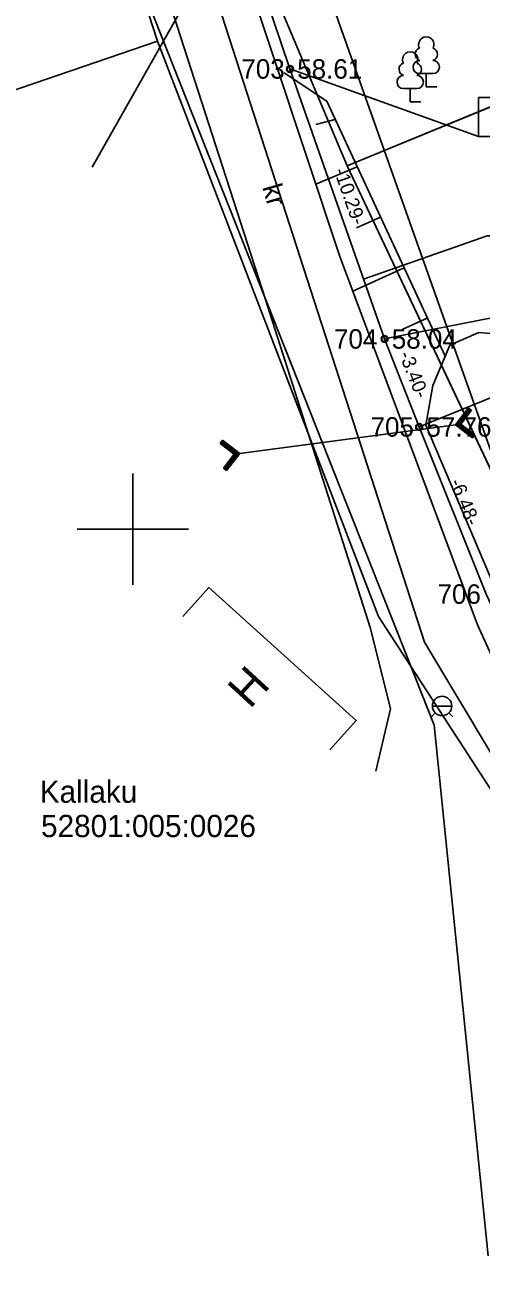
# Model space of a CAD drawing. Extents: x 642747 to 644424, y 6457048 to 6458442.
# Drawn here: x 643296.11 to 643312.54, y 6458073.57 to 6458118.13 of the extents above; entities that cross this region are included whole.
import ezdxf

# ---------------------------------------------------------------- set-up
doc = ezdxf.new("R2010")
doc.units = 0
for name, color, linetype in [('ABIJOONIS', 7, 'Continuous'), ('HOONE', 7, 'Continuous'), ('JOONSIDE', 7, 'Continuous'), ('KOORDPUNKT', 7, 'Continuous'), ('KTRASS', 7, 'Continuous'), ('MOOTKORG-EH2000', 7, 'Continuous'), ('MOOTMPUNKT', 7, 'Continuous'), ('MOOTNR', 7, 'Continuous'), ('MOOTPIIR', 7, 'Continuous'), ('MPOHULIIN', 7, 'Continuous'), ('PIIR', 7, 'Continuous'), ('PUU', 7, 'Continuous'), ('RELJEEF', 7, 'Continuous'), ('SITRASS', 7, 'Continuous'), ('TEE', 7, 'Continuous'), ('TRUUP', 7, 'Continuous'), ('VEEKOGU', 7, 'Continuous'), ('VKAEV', 7, 'Continuous'), ('VORK', 7, 'Continuous')]:
    doc.layers.add(name, color=color, linetype=linetype)

msp = doc.modelspace()

# ---------------------------------------------------------------- linework, layer by layer
at = {"layer": 'ABIJOONIS'}
for points in [[(643305.657, 6458116.544), (643312.444, 6458114.114), (643322.944, 6458114.114), (643322.944, 6458115.514), (643312.444, 6458115.514), (643312.444, 6458114.114)], [(643309.061, 6458106.837), (643312.979, 6458107.606), (643323.479, 6458107.606), (643323.479, 6458109.006), (643312.979, 6458109.006), (643312.979, 6458107.606)], [(643310.308, 6458103.673), (643315.627, 6458105.832), (643326.127, 6458105.832), (643326.127, 6458107.232), (643315.627, 6458107.232), (643315.627, 6458105.832)]]:
    msp.add_lwpolyline(points, dxfattribs=at)
at = {"layer": 'HOONE'}
msp.add_lwpolyline([(643301.799, 6458096.861), (643302.733, 6458097.898), (643308.041, 6458093.116), (643307.092, 6458092.064)], dxfattribs=at)
at = {"layer": 'KOORDPUNKT'}
for centre, radius in [((643305.657, 6458116.544), 0.125), ((643305.657, 6458116.544), 0.0125), ((643305.657, 6458116.544), 0.011), ((643305.657, 6458116.544), 0.00955), ((643305.657, 6458116.544), 0.00807), ((643305.657, 6458116.544), 0.00659), ((643305.657, 6458116.544), 0.00511), ((643305.657, 6458116.544), 0.00363), ((643305.657, 6458116.544), 0.00215), ((643309.061, 6458106.837), 0.125), ((643309.061, 6458106.837), 0.0125), ((643309.061, 6458106.837), 0.011), ((643309.061, 6458106.837), 0.00955), ((643309.061, 6458106.837), 0.00807), ((643309.061, 6458106.837), 0.00659), ((643309.061, 6458106.837), 0.00511), ((643309.061, 6458106.837), 0.00363), ((643309.061, 6458106.837), 0.00215), ((643310.308, 6458103.673), 0.125), ((643310.308, 6458103.673), 0.0125), ((643310.308, 6458103.673), 0.011), ((643310.308, 6458103.673), 0.00955), ((643310.308, 6458103.673), 0.00807), ((643310.308, 6458103.673), 0.00659), ((643310.308, 6458103.673), 0.00511), ((643310.308, 6458103.673), 0.00363), ((643310.308, 6458103.673), 0.00215)]:
    msp.add_circle(centre, radius, dxfattribs=at)
at = {"layer": 'KTRASS'}
msp.add_lwpolyline([(643296.111, 6458130.115), (643296.77, 6458128.489), (643310.848, 6458092.956), (643312.792, 6458073.873)], dxfattribs=at)
at = {"layer": 'MOOTMPUNKT'}
for centre in [(643305.657, 6458116.544), (643309.061, 6458106.837), (643310.308, 6458103.673)]:
    msp.add_circle(centre, 0.1, dxfattribs=at)
at = {"layer": 'MOOTPIIR'}
msp.add_lwpolyline([(643382.503, 6458017.388), (643380.728, 6458015.557), (643377.601, 6458018.402), (643368.051, 6458031.615), (643358.895, 6458043.757), (643347.345, 6458057.279), (643333.034, 6458071.591), (643315.229, 6458088.043), (643310.496, 6458095.931), (643300.918, 6458125.568), (643306.778, 6458128.272), (643309.144, 6458125.004), (643305.651, 6458123.201), (643313.088, 6458102.241), (643318.61, 6458090.409), (643345.767, 6458065.167), (643353.43, 6458056.941)], close=True, dxfattribs=at)
at = {"layer": 'MPOHULIIN'}
msp.add_lwpolyline([(643301.333, 6458131.828), (643306.141, 6458126.462), (643298.535, 6458113.009)], dxfattribs=at)
at = {"layer": 'PIIR'}
for p, q in [((643470.91, 6458180.25), (643307.72, 6458113.06)), ((643470.91, 6458180.25), (643307.72, 6458113.06)), ((643307.72, 6458113.06), (643333.21, 6458059.14)), ((643307.72, 6458113.06), (643333.21, 6458059.14))]:
    msp.add_line(p, q, dxfattribs=at)
for points in [[(643268.86, 6458205.07), (643307.72, 6458113.06), (643333.21, 6458059.14), (643328.71, 6458066.27), (643308.84, 6458096.86), (643300.89, 6458117.54), (643294.06, 6458138.49), (643280.18, 6458172.25), (643266.33, 6458203.27), (643263.25, 6458213.44), (643260.92, 6458218.99), (643258.58, 6458224.54), (643260.26, 6458225.56)], [(643268.86, 6458205.07), (643307.72, 6458113.06), (643333.21, 6458059.14), (643328.71, 6458066.27), (643308.84, 6458096.86), (643300.89, 6458117.54), (643294.06, 6458138.49), (643280.18, 6458172.25), (643266.33, 6458203.27), (643263.25, 6458213.44), (643260.92, 6458218.99), (643258.58, 6458224.54), (643260.26, 6458225.56)], [(643280.2, 6458218.82), (643470.91, 6458180.25), (643307.72, 6458113.06), (643268.86, 6458205.07), (643271.77, 6458211.95)], [(643280.2, 6458218.82), (643470.91, 6458180.25), (643307.72, 6458113.06), (643268.86, 6458205.07), (643271.77, 6458211.95)], [(643280.18, 6458172.25), (643294.06, 6458138.49), (643300.89, 6458117.54), (643293.3, 6458114.95), (643289.91, 6458100.52), (643272.34, 6458102.44), (643253.36, 6458104.55), (643230.42, 6458126.48), (643252.55, 6458158.33), (643259.05, 6458169.82), (643263.73, 6458181.06), (643266.27, 6458192.09), (643266.33, 6458203.27)], [(643280.18, 6458172.25), (643294.06, 6458138.49), (643300.89, 6458117.54), (643293.3, 6458114.95), (643289.91, 6458100.52), (643272.34, 6458102.44), (643253.36, 6458104.55), (643230.42, 6458126.48), (643252.55, 6458158.33), (643259.05, 6458169.82), (643263.73, 6458181.06), (643266.27, 6458192.09), (643266.33, 6458203.27)], [(643273.9, 6458026.65), (643275.32, 6458035.63), (643289.91, 6458100.52), (643293.3, 6458114.95), (643300.89, 6458117.54), (643308.84, 6458096.86), (643328.71, 6458066.27), (643311.63, 6458017.28)], [(643273.9, 6458026.65), (643275.32, 6458035.63), (643289.91, 6458100.52), (643293.3, 6458114.95), (643300.89, 6458117.54), (643308.84, 6458096.86), (643328.71, 6458066.27), (643311.63, 6458017.28)]]:
    msp.add_lwpolyline(points, close=True, dxfattribs=at)
at = {"layer": 'PUU'}
for p, q in [((643310.803, 6458116.375), (643310.323, 6458116.375)), ((643310.563, 6458115.9), (643310.563, 6458116.375)), ((643310.225, 6458115.836), (643309.745, 6458115.836)), ((643309.985, 6458115.361), (643309.985, 6458115.836)), ((643310.943, 6458115.9), (643310.563, 6458115.9)), ((643310.365, 6458115.361), (643309.985, 6458115.361))]:
    msp.add_line(p, q, dxfattribs=at)
for centre, radius, start, end in [((643310.563, 6458117.42), 0.277, 332.5799, 207.4201), ((643309.985, 6458116.881), 0.277, 332.5799, 207.4201), ((643310.393, 6458117.073), 0.233, 109.0217, 253.1415), ((643310.733, 6458117.073), 0.233, 286.8508, 70.9859), ((643309.815, 6458116.534), 0.233, 109.0217, 253.1415), ((643310.326, 6458116.612), 0.238, 90.0016, 269.3953), ((643310.155, 6458116.534), 0.233, 286.8508, 70.9859), ((643310.8, 6458116.612), 0.238, 270.6047, 89.9984), ((643309.748, 6458116.073), 0.238, 90.0016, 269.3953), ((643310.222, 6458116.073), 0.238, 270.6047, 89.9984)]:
    msp.add_arc(centre, radius, start, end, dxfattribs=at)
at = {"layer": 'RELJEEF'}
for p, q in [((643307.288, 6458114.727), (643306.594, 6458114.55)), ((643308.081, 6458113.02), (643306.586, 6458112.403)), ((643308.918, 6458111.219), (643308.046, 6458110.826)), ((643309.766, 6458109.395), (643307.918, 6458108.551)), ((643310.62, 6458107.599), (643309.691, 6458107.18))]:
    msp.add_line(p, q, dxfattribs=at)
msp.add_lwpolyline([(643305.449, 6458116.406), (643306.983, 6458115.384), (643311.245, 6458106.213)], dxfattribs=at)
at = {"layer": 'SITRASS'}
for points in [[(643306.141, 6458126.462), (643306.368, 6458125.88), (643303.928, 6458124.681), (643303.76, 6458124.38), (643303.478, 6458122.986), (643305.657, 6458116.544), (643309.061, 6458106.837), (643310.308, 6458103.673), (643312.719, 6458097.663), (643315.105, 6458092.58), (643316.979, 6458089.548), (643317.515, 6458088.818), (643321.419, 6458085.016), (643326.602, 6458079.904), (643337.629, 6458070.193)], [(643317.515, 6458088.818), (643316.979, 6458089.548), (643315.105, 6458092.58), (643312.719, 6458097.663), (643310.308, 6458103.673), (643309.061, 6458106.837), (643305.657, 6458116.544), (643303.478, 6458122.986), (643303.76, 6458124.38)], [(643308.307, 6458108.986), (643312.755, 6458110.546), (643325.579, 6458110.546)]]:
    msp.add_lwpolyline(points, dxfattribs=at)
at = {"layer": 'TEE'}
for points in [[(643317.965, 6458076.221), (643315.554, 6458083.053), (643314.996, 6458085.852), (643315.554, 6458089.676), (643312.407, 6458096.563), (643307.45, 6458109.802), (643300.257, 6458131.452)], [(643297.531, 6458130.67), (643297.531, 6458130.67), (643304.759, 6458108.294), (643308.561, 6458096.425), (643309.276, 6458093.543), (643308.745, 6458091.295)]]:
    msp.add_lwpolyline(points, dxfattribs=at)
at = {"layer": 'TRUUP'}
for p, q in [((643312.084, 6458104.367), (643311.611, 6458103.749)), ((643312.14, 6458104.324), (643311.711, 6458103.762)), ((643311.996, 6458104.017), (643311.711, 6458103.879)), ((643312.029, 6458104.062), (643311.745, 6458103.923)), ((643312.063, 6458104.106), (643311.778, 6458103.968)), ((643312.197, 6458104.281), (643311.811, 6458103.775)), ((643312.097, 6458104.15), (643311.812, 6458104.012)), ((643312.13, 6458104.194), (643311.846, 6458104.056)), ((643312.164, 6458104.238), (643311.88, 6458104.1)), ((643312.196, 6458104.281), (643311.913, 6458104.144)), ((643312.174, 6458104.298), (643311.947, 6458104.188)), ((643312.151, 6458104.315), (643311.981, 6458104.233)), ((643312.129, 6458104.332), (643312.014, 6458104.277)), ((643312.107, 6458104.349), (643312.048, 6458104.321)), ((643312.197, 6458104.281), (643312.084, 6458104.367)), ((643311.611, 6458103.749), (643312.23, 6458103.276)), ((643311.894, 6458103.885), (643311.612, 6458103.748)), ((643311.861, 6458103.841), (643311.634, 6458103.731)), ((643311.928, 6458103.929), (643311.644, 6458103.791)), ((643311.827, 6458103.797), (643311.657, 6458103.714)), ((643311.962, 6458103.973), (643311.677, 6458103.835)), ((643311.822, 6458103.767), (643311.679, 6458103.697)), ((643311.845, 6458103.75), (643311.701, 6458103.68)), ((643311.711, 6458103.762), (643312.273, 6458103.333)), ((643311.867, 6458103.733), (643311.723, 6458103.663)), ((643311.889, 6458103.716), (643311.746, 6458103.646)), ((643311.911, 6458103.699), (643311.768, 6458103.629)), ((643311.934, 6458103.682), (643311.79, 6458103.612)), ((643311.811, 6458103.775), (643312.316, 6458103.389)), ((643311.956, 6458103.665), (643311.812, 6458103.595)), ((643311.978, 6458103.648), (643311.835, 6458103.578)), ((643312, 6458103.631), (643311.857, 6458103.561)), ((643312.023, 6458103.614), (643311.879, 6458103.544)), ((643312.045, 6458103.597), (643311.901, 6458103.527)), ((643312.067, 6458103.58), (643311.924, 6458103.51)), ((643312.089, 6458103.563), (643311.946, 6458103.493)), ((643303.147, 6458103.083), (643303.234, 6458103.196)), ((643303.151, 6458103.08), (643303.295, 6458103.149)), ((643303.173, 6458103.063), (643303.317, 6458103.132)), ((643303.174, 6458103.119), (643303.273, 6458103.166)), ((643303.751, 6458102.709), (643303.19, 6458103.14)), ((643303.196, 6458103.046), (643303.339, 6458103.115)), ((643303.208, 6458103.163), (643303.251, 6458103.183)), ((643303.851, 6458102.722), (643303.234, 6458103.196)), ((643312.112, 6458103.546), (643311.968, 6458103.476)), ((643312.134, 6458103.529), (643311.99, 6458103.459)), ((643312.156, 6458103.512), (643312.013, 6458103.442)), ((643312.178, 6458103.495), (643312.035, 6458103.425)), ((643312.201, 6458103.478), (643312.057, 6458103.408)), ((643312.223, 6458103.461), (643312.079, 6458103.391)), ((643312.245, 6458103.444), (643312.102, 6458103.374)), ((643312.267, 6458103.427), (643312.124, 6458103.357)), ((643312.29, 6458103.41), (643312.146, 6458103.34)), ((643312.312, 6458103.393), (643312.168, 6458103.323)), ((643312.289, 6458103.354), (643312.191, 6458103.306)), ((643312.255, 6458103.31), (643312.213, 6458103.289)), ((643312.316, 6458103.389), (643312.23, 6458103.276)), ((643303.651, 6458102.696), (643303.147, 6458103.083)), ((643303.218, 6458103.029), (643303.362, 6458103.098)), ((643303.24, 6458103.012), (643303.384, 6458103.081)), ((643303.262, 6458102.995), (643303.406, 6458103.064)), ((643303.264, 6458102.192), (643303.651, 6458102.696)), ((643303.284, 6458102.978), (643303.428, 6458103.047)), ((643303.307, 6458102.961), (643303.45, 6458103.03)), ((643303.32, 6458102.148), (643303.751, 6458102.709)), ((643303.329, 6458102.943), (643303.473, 6458103.013)), ((643303.351, 6458102.926), (643303.495, 6458102.996)), ((643303.373, 6458102.909), (643303.517, 6458102.979)), ((643303.377, 6458102.105), (643303.851, 6458102.722)), ((643303.396, 6458102.892), (643303.539, 6458102.962)), ((643303.418, 6458102.875), (643303.561, 6458102.944)), ((643303.44, 6458102.858), (643303.584, 6458102.927)), ((643303.462, 6458102.841), (643303.606, 6458102.91)), ((643303.484, 6458102.824), (643303.628, 6458102.893)), ((643303.507, 6458102.807), (643303.65, 6458102.876)), ((643303.529, 6458102.79), (643303.672, 6458102.859)), ((643303.533, 6458102.542), (643303.818, 6458102.68)), ((643303.551, 6458102.773), (643303.695, 6458102.842)), ((643303.567, 6458102.587), (643303.85, 6458102.723)), ((643303.573, 6458102.756), (643303.717, 6458102.825)), ((643303.595, 6458102.739), (643303.739, 6458102.808)), ((643303.601, 6458102.631), (643303.828, 6458102.74)), ((643303.618, 6458102.722), (643303.761, 6458102.791)), ((643303.635, 6458102.675), (643303.806, 6458102.757)), ((643303.64, 6458102.705), (643303.783, 6458102.774)), ((643303.265, 6458102.191), (643303.548, 6458102.327)), ((643303.287, 6458102.174), (643303.514, 6458102.283)), ((643303.296, 6458102.234), (643303.581, 6458102.371)), ((643303.309, 6458102.157), (643303.48, 6458102.239)), ((643303.33, 6458102.278), (643303.615, 6458102.415)), ((643303.364, 6458102.322), (643303.649, 6458102.46)), ((643303.398, 6458102.366), (643303.683, 6458102.504)), ((643303.432, 6458102.41), (643303.717, 6458102.548)), ((643303.466, 6458102.454), (643303.751, 6458102.592)), ((643303.499, 6458102.498), (643303.784, 6458102.636)), ((643303.264, 6458102.192), (643303.377, 6458102.105)), ((643303.331, 6458102.14), (643303.446, 6458102.195)), ((643303.353, 6458102.123), (643303.412, 6458102.151))]:
    msp.add_line(p, q, dxfattribs=at)
msp.add_lwpolyline([(643303.751, 6458102.709), (643311.711, 6458103.762)], dxfattribs=at)
at = {"layer": 'VEEKOGU'}
msp.add_lwpolyline([(643314.494, 6458106.456), (643313.558, 6458106.977), (643312.45, 6458107.062), (643311.413, 6458106.611), (643310.801, 6458105.161), (643310.549, 6458103.741), (643313.012, 6458097.943), (643316.275, 6458090.967)], dxfattribs=at)
at = {"layer": 'VKAEV'}
for p, q in [((643310.886, 6458093.391), (643310.746, 6458093.252)), ((643310.783, 6458093.639), (643311.483, 6458093.639)), ((643311.381, 6458093.391), (643311.52, 6458093.252))]:
    msp.add_line(p, q, dxfattribs=at)
msp.add_circle((643311.133, 6458093.639), 0.35, dxfattribs=at)
at = {"layer": 'VORK'}
for p, q in [((643300, 6458102), (643300, 6458098)), ((643298, 6458100), (643302, 6458100))]:
    msp.add_line(p, q, dxfattribs=at)

# ---------------------------------------------------------------- texts
at = {"layer": 'HOONE'}
msp.add_text('H', height=1.2, rotation=47.4554, dxfattribs=at).set_placement((643304.211, 6458093.506))
at = {"layer": 'JOONSIDE'}
for s, rotation, p in [('-10.29-', 289.3245, (643307.23, 6458112.89)), ('-3.40-', 291.5105, (643309.574, 6458106.286)), ('-6.48-', 291.8589, (643311.396, 6458101.698))]:
    msp.add_text(s, height=0.5, rotation=rotation, dxfattribs=at).set_placement(p)
at = {"layer": 'MOOTKORG-EH2000'}
for s, p in [(' 58.61', (643305.657, 6458116.194)), (' 58.04', (643309.061, 6458106.487)), (' 57.76', (643310.308, 6458103.323))]:
    msp.add_text(s, height=0.7, dxfattribs=at).set_placement(p)
at = {"layer": 'MOOTNR'}
for s, p in [('703 ', (643303.907, 6458116.194)), ('704 ', (643307.241, 6458106.487)), ('705 ', (643308.558, 6458103.323)), ('706 ', (643310.969, 6458097.313))]:
    msp.add_text(s, height=0.7, dxfattribs=at).set_placement(p)
at = {"layer": 'PIIR'}
for s, p in [('Kallaku', (643296.651, 6458090.16)), ('52801:005:0026', (643296.697, 6458088.926))]:
    msp.add_text(s, height=0.8, dxfattribs=at).set_placement(p)
at = {"layer": 'TEE'}
msp.add_text('kr', height=0.7, rotation=286.2845, dxfattribs=at).set_placement((643304.655, 6458112.296))

doc.saveas('drawing.dxf')
